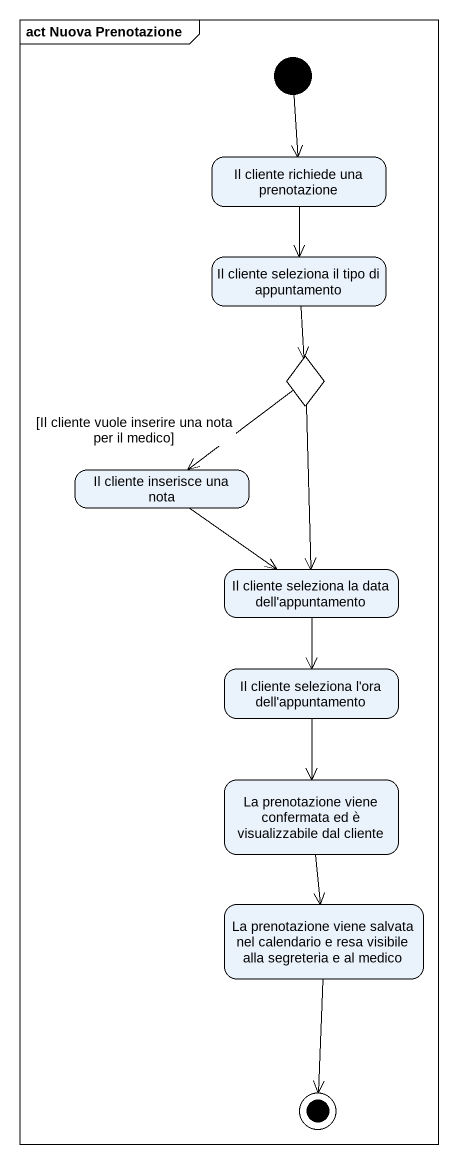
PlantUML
@startuml
mainframe act Nuova Prenotazione
hide empty description
state "Il cliente richiede una prenotazione" as Il_cliente_richiede_una
state "Il cliente seleziona il tipo di appuntamento" as Il_cliente_seleziona_il
state choice1 <<choice>>
state "Il cliente inserisce una nota" as Il_cliente_inserisce_una
state "Il cliente seleziona la data dell'appuntamento" as Il_cliente_seleziona_la
state "Il cliente seleziona l'ora dell'appuntamento" as Il_cliente_seleziona_l_ora
state "La prenotazione viene confermata ed è visualizzabile dal cliente" as La_prenotazione_viene
state "La prenotazione viene salvata nel calendario e resa visibile alla segreteria e al medico" as La_prenotazione_viene_2
[*] --> Il_cliente_richiede_una
Il_cliente_richiede_una --> Il_cliente_seleziona_il
Il_cliente_seleziona_il --> choice1
choice1 --> Il_cliente_inserisce_una : [Il cliente vuole inserire una nota per il medico]
choice1 --> Il_cliente_seleziona_la
Il_cliente_inserisce_una --> Il_cliente_seleziona_la
Il_cliente_seleziona_la --> Il_cliente_seleziona_l_ora
Il_cliente_seleziona_l_ora --> La_prenotazione_viene
La_prenotazione_viene --> La_prenotazione_viene_2
La_prenotazione_viene_2 --> [*]
@enduml
